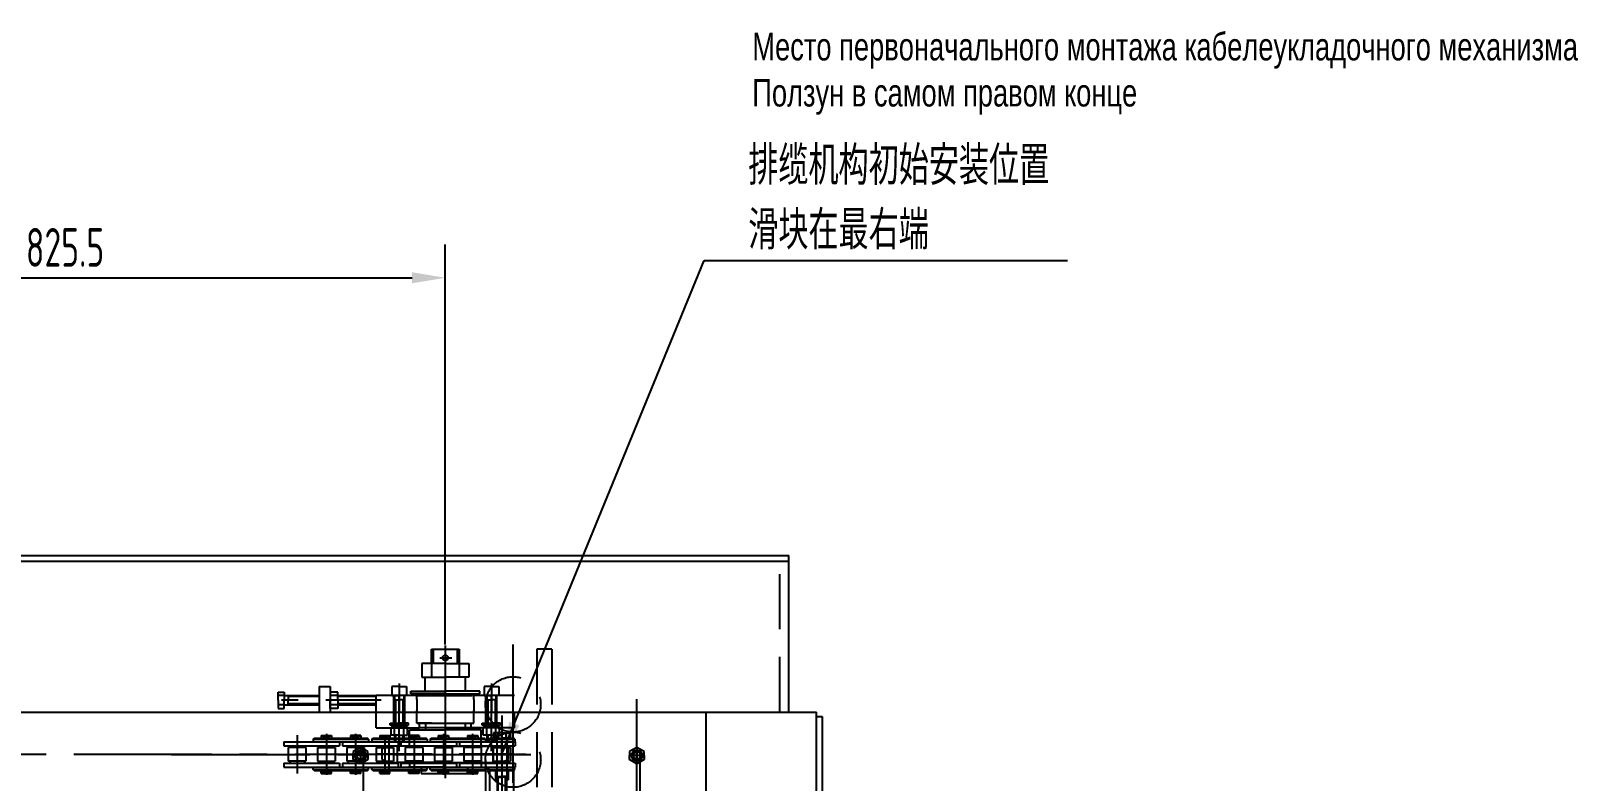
# Model space of a CAD drawing. Header units: millimetres. Extents: x 0 to 10092, y -1 to 7128.
# Drawn here: x 4886 to 6565, y 2408 to 3222 of the extents above; entities that cross this region are included whole.
import ezdxf
from ezdxf.enums import TextEntityAlignment as Align

# ---------------------------------------------------------------- set-up
doc = ezdxf.new("R2010")
doc.units = ezdxf.units.MM
doc.header["$LTSCALE"] = 120
for name, pattern in [('F', [0.75, 0.5, -0.25]), ('G', [2, 1.25, -0.25, 0.25, -0.25]), ('K', [2.5, 1.25, -0.25, 0.25, -0.25, 0.25, -0.25])]:
    doc.linetypes.add(name, pattern=pattern)
for name, color, linetype in [('01', 7, 'Continuous'), ('02', 1, 'Continuous'), ('04', 2, 'F'), ('05', 4, 'G'), ('07', 6, 'K'), ('08', 1, 'Continuous')]:
    doc.layers.add(name, color=color, linetype=linetype)
doc.styles.get("Standard").update_dxf_attribs({"font": 'isocp', "width": 0.707, "bigfont": 'intecad.shx'})
doc.dimstyles.new('INTE', dxfattribs={"dimscale": 12, "dimtxt": 3.5, "dimasz": 3, "dimexe": 3, "dimexo": 0, "dimgap": 1, "dimtad": 1, "dimdec": 3, "dimdsep": 46, "dimtxsty": 'Standard', "dimcen": 0, "dimclrd": 1, "dimclre": 1, "dimclrt": 3, "dimaunit": 1, "dimadec": 0, "dimazin": 0, "dimtfac": 1, "dimtdec": 3, "dimtmove": 0, "dimatfit": 0, "dimfxl": 3, "dimarcsym": 0})

# ---------------------------------------------------------------- blocks, each defined once
blk = doc.blocks.new('rterter')
at = {"layer": '05', "color": 4, "linetype": 'G'}
for p, q in [((3621.7, 2258.1), (3621.7, 2216.5)), ((3653.5, 2259.6), (3653.5, 2214.8)), ((3685.2, 2259.6), (3685.2, 2214.8)), ((3717, 2258.1), (3717, 2216.5)), ((3748.7, 2258.1), (3748.7, 2216.5)), ((3748.7, 2258.1), (3748.7, 2216.5)), ((3780.5, 2259.6), (3780.5, 2214.8)), ((3812.2, 2259.6), (3812.2, 2214.8)), ((3844, 2259.6), (3844, 2214.8)), ((3485.5, 2237.1), (3890.5, 2237.1))]:
    blk.add_line(p, q, dxfattribs=at)
at = {"layer": '05'}
blk.add_line((3844, 2265.4), (3844, 2164.5), dxfattribs=at)
at = {"layer": '07', "color": 6, "linetype": 'K'}
for p, q in [((3607.4, 2250.9), (3667.8, 2250.9)), ((3607.4, 2250.9), (3607.4, 2246.6)), ((3639.3, 2253.6), (3640.3, 2254.6)), ((3639.3, 2253.6), (3639.3, 2250.9)), ((3639.3, 2253.6), (3699.3, 2253.6)), ((3639.3, 2250.9), (3699.3, 2250.9)), ((3640.3, 2254.6), (3698.3, 2254.6)), ((3647.9, 2257.6), (3659, 2257.6)), ((3647.9, 2257.6), (3647.9, 2254.6)), ((3659, 2257.6), (3659, 2254.6)), ((3667.8, 2250.9), (3667.8, 2246.6)), ((3670.9, 2250.9), (3670.9, 2246.6)), ((3670.9, 2250.9), (3731.3, 2250.9)), ((3679.7, 2257.6), (3679.7, 2254.6)), ((3690.8, 2257.6), (3679.7, 2257.6)), ((3690.8, 2257.6), (3690.8, 2254.6)), ((3699.3, 2253.6), (3698.3, 2254.6)), ((3699.3, 2253.6), (3699.3, 2250.9)), ((3702.8, 2253.6), (3703.8, 2254.6)), ((3702.8, 2253.6), (3762.8, 2253.6)), ((3702.8, 2253.6), (3702.8, 2250.9)), ((3702.8, 2250.9), (3762.8, 2250.9)), ((3703.8, 2254.6), (3761.8, 2254.6)), ((3711.4, 2257.6), (3711.4, 2254.6)), ((3711.4, 2257.6), (3722.5, 2257.6)), ((3722.5, 2257.6), (3722.5, 2254.6)), ((3731.3, 2250.9), (3731.3, 2246.6)), ((3734.4, 2250.9), (3794.8, 2250.9)), ((3734.4, 2250.9), (3734.4, 2246.6)), ((3754.3, 2257.6), (3743.2, 2257.6)), ((3743.2, 2257.6), (3743.2, 2254.6)), ((3754.3, 2257.6), (3754.3, 2254.6)), ((3762.8, 2253.6), (3761.8, 2254.6)), ((3762.8, 2253.6), (3762.8, 2250.9)), ((3766.3, 2253.6), (3767.3, 2254.6)), ((3766.3, 2253.6), (3826.3, 2253.6)), ((3766.3, 2253.6), (3766.3, 2250.9)), ((3766.3, 2250.9), (3826.3, 2250.9)), ((3767.3, 2254.6), (3825.3, 2254.6)), ((3774.9, 2257.6), (3774.9, 2254.6)), ((3774.9, 2257.6), (3786, 2257.6)), ((3786, 2257.6), (3786, 2254.6)), ((3794.8, 2250.9), (3794.8, 2246.6)), ((3797.9, 2250.9), (3858.3, 2250.9)), ((3797.9, 2250.9), (3797.9, 2246.6)), ((3806.7, 2257.6), (3817.8, 2257.6)), ((3806.7, 2257.6), (3806.7, 2254.6)), ((3817.8, 2257.6), (3817.8, 2254.6)), ((3826.3, 2253.6), (3825.3, 2254.6)), ((3826.3, 2253.6), (3826.3, 2250.9)), ((3829.8, 2253.6), (3830.8, 2254.6)), ((3829.8, 2253.6), (3858.1, 2253.6)), ((3829.8, 2253.6), (3829.8, 2250.9)), ((3829.8, 2250.9), (3858.3, 2250.9)), ((3830.8, 2254.6), (3857.1, 2254.6)), ((3844, 2260.6), (3835.1, 2260.6)), ((3835.1, 2260.6), (3835.1, 2254.6)), ((3835.1, 2254.6), (3844, 2254.6)), ((3838.5, 2254.6), (3838.5, 2213.1)), ((3839.6, 2260.6), (3839.6, 2254.6)), ((3844, 2260.6), (3852.9, 2260.6)), ((3852.9, 2254.6), (3844, 2254.6)), ((3848.4, 2260.6), (3848.4, 2254.6)), ((3849.5, 2254.6), (3849.5, 2213.1)), ((3852.9, 2260.6), (3852.9, 2254.6)), ((3858.1, 2253.6), (3857.1, 2254.6)), ((3858.1, 2253.6), (3858.1, 2250.9)), ((3858.3, 2250.9), (3858.3, 2246.6)), ((3607.4, 2246.6), (3667.8, 2246.6)), ((3612.2, 2244.6), (3612.2, 2229.7)), ((3631.2, 2244.6), (3612.2, 2244.6)), ((3613.7, 2246.6), (3613.7, 2244.6)), ((3629.7, 2246.6), (3629.7, 2244.6)), ((3631.2, 2244.6), (3631.2, 2229.7)), ((3643.9, 2244.6), (3663, 2244.6)), ((3643.9, 2244.6), (3643.9, 2229.7)), ((3645.4, 2246.6), (3645.4, 2244.6)), ((3661.5, 2246.6), (3661.5, 2244.6)), ((3663, 2244.6), (3663, 2229.7)), ((3670.9, 2246.6), (3731.3, 2246.6)), ((3694.7, 2244.6), (3675.7, 2244.6)), ((3675.7, 2244.6), (3675.7, 2229.7)), ((3677.2, 2246.6), (3677.2, 2244.6)), ((3693.2, 2246.6), (3693.2, 2244.6)), ((3694.7, 2244.6), (3694.7, 2229.7)), ((3707.4, 2244.6), (3707.4, 2229.7)), ((3707.4, 2244.6), (3726.5, 2244.6)), ((3708.9, 2246.6), (3708.9, 2244.6)), ((3725, 2246.6), (3725, 2244.6)), ((3726.5, 2244.6), (3726.5, 2229.7)), ((3734.4, 2246.6), (3794.8, 2246.6)), ((3758.2, 2244.6), (3739.2, 2244.6)), ((3739.2, 2244.6), (3739.2, 2229.7)), ((3740.7, 2246.6), (3740.7, 2244.6)), ((3756.7, 2246.6), (3756.7, 2244.6)), ((3758.2, 2244.6), (3758.2, 2229.7)), ((3770.9, 2244.6), (3770.9, 2229.7)), ((3770.9, 2244.6), (3790, 2244.6)), ((3772.4, 2246.6), (3772.4, 2244.6)), ((3788.5, 2246.6), (3788.5, 2244.6)), ((3790, 2244.6), (3790, 2229.7)), ((3797.9, 2246.6), (3858.3, 2246.6)), ((3802.7, 2244.6), (3802.7, 2229.7)), ((3821.7, 2244.6), (3802.7, 2244.6)), ((3804.2, 2246.6), (3804.2, 2244.6)), ((3820.2, 2246.6), (3820.2, 2244.6)), ((3821.7, 2244.6), (3821.7, 2229.7)), ((3834.4, 2244.6), (3853.5, 2244.6)), ((3834.4, 2244.6), (3834.4, 2229.7)), ((3835.9, 2246.6), (3835.9, 2244.6)), ((3852, 2246.6), (3852, 2244.6)), ((3853.5, 2244.6), (3853.5, 2229.7)), ((3607.4, 2227.7), (3667.8, 2227.7)), ((3607.4, 2227.7), (3607.4, 2223.4)), ((3607.4, 2223.4), (3667.8, 2223.4)), ((3631.2, 2229.7), (3612.2, 2229.7)), ((3613.7, 2229.7), (3613.7, 2227.7)), ((3629.7, 2229.7), (3629.7, 2227.7)), ((3639.3, 2220.6), (3639.3, 2223.4)), ((3640.3, 2219.6), (3639.3, 2220.6)), ((3639.3, 2220.6), (3699.3, 2220.6)), ((3640.3, 2219.6), (3698.3, 2219.6)), ((3643.9, 2229.7), (3663, 2229.7)), ((3645.4, 2229.7), (3645.4, 2227.7)), ((3647.9, 2216.6), (3647.9, 2219.6)), ((3647.9, 2216.6), (3659, 2216.6)), ((3659, 2216.6), (3659, 2219.6)), ((3661.5, 2229.7), (3661.5, 2227.7)), ((3667.8, 2227.7), (3667.8, 2223.4)), ((3667.8, 2223.4), (3670.9, 2223.4)), ((3670.9, 2227.7), (3731.3, 2227.7)), ((3670.9, 2227.7), (3670.9, 2223.4)), ((3670.9, 2223.4), (3731.3, 2223.4)), ((3694.7, 2229.7), (3675.7, 2229.7)), ((3677.2, 2229.7), (3677.2, 2227.7)), ((3679.7, 2216.6), (3679.7, 2219.6)), ((3690.8, 2216.6), (3679.7, 2216.6)), ((3690.8, 2216.6), (3690.8, 2219.6)), ((3693.2, 2229.7), (3693.2, 2227.7)), ((3698.3, 2219.6), (3699.3, 2220.6)), ((3699.3, 2220.6), (3699.3, 2223.4)), ((3702.8, 2220.6), (3702.8, 2223.4)), ((3702.8, 2220.6), (3762.8, 2220.6)), ((3703.8, 2219.6), (3702.8, 2220.6)), ((3703.8, 2219.6), (3761.8, 2219.6)), ((3707.4, 2229.7), (3726.5, 2229.7)), ((3708.9, 2229.7), (3708.9, 2227.7)), ((3711.4, 2216.6), (3711.4, 2219.6)), ((3711.4, 2216.6), (3722.5, 2216.6)), ((3722.5, 2216.6), (3722.5, 2219.6)), ((3725, 2229.7), (3725, 2227.7)), ((3731.3, 2227.7), (3731.3, 2223.4)), ((3731.3, 2223.4), (3734.4, 2223.4)), ((3734.4, 2227.7), (3794.8, 2227.7)), ((3734.4, 2227.7), (3734.4, 2223.4)), ((3734.4, 2223.4), (3794.8, 2223.4)), ((3758.2, 2229.7), (3739.2, 2229.7)), ((3740.7, 2229.7), (3740.7, 2227.7)), ((3743.2, 2216.6), (3743.2, 2219.6)), ((3754.3, 2216.6), (3743.2, 2216.6)), ((3754.3, 2216.6), (3754.3, 2219.6)), ((3756.7, 2229.7), (3756.7, 2227.7)), ((3761.8, 2219.6), (3762.8, 2220.6)), ((3762.8, 2220.6), (3762.8, 2223.4)), ((3766.3, 2220.6), (3766.3, 2223.4)), ((3766.3, 2220.6), (3826.3, 2220.6)), ((3767.3, 2219.6), (3766.3, 2220.6)), ((3767.3, 2219.6), (3825.3, 2219.6)), ((3770.9, 2229.7), (3790, 2229.7)), ((3772.4, 2229.7), (3772.4, 2227.7)), ((3774.9, 2216.6), (3774.9, 2219.6)), ((3774.9, 2216.6), (3786, 2216.6)), ((3786, 2216.6), (3786, 2219.6)), ((3788.5, 2229.7), (3788.5, 2227.7)), ((3794.8, 2227.7), (3794.8, 2223.4)), ((3794.8, 2223.4), (3797.9, 2223.4)), ((3797.9, 2227.7), (3858.3, 2227.7)), ((3797.9, 2227.7), (3797.9, 2223.4)), ((3797.9, 2223.4), (3858.3, 2223.4)), ((3821.7, 2229.7), (3802.7, 2229.7)), ((3804.2, 2229.7), (3804.2, 2227.7)), ((3806.7, 2216.6), (3806.7, 2219.6)), ((3806.7, 2216.6), (3817.8, 2216.6)), ((3817.8, 2216.6), (3817.8, 2219.6)), ((3820.2, 2229.7), (3820.2, 2227.7)), ((3825.3, 2219.6), (3826.3, 2220.6)), ((3826.3, 2220.6), (3826.3, 2223.4)), ((3829.8, 2220.6), (3829.8, 2223.4)), ((3829.8, 2220.6), (3858.1, 2220.6)), ((3830.8, 2219.6), (3829.8, 2220.6)), ((3830.8, 2219.6), (3857.1, 2219.6)), ((3830.8, 2171.6), (3830.8, 2219.6)), ((3834.4, 2229.7), (3853.5, 2229.7)), ((3835.9, 2229.7), (3835.9, 2227.7)), ((3837, 2219.6), (3837, 2209.6)), ((3851, 2219.6), (3851, 2209.6)), ((3852, 2229.7), (3852, 2227.7)), ((3857.1, 2219.6), (3858.1, 2220.6)), ((3857.1, 2171.6), (3857.1, 2219.6)), ((3858.1, 2220.6), (3858.1, 2223.4)), ((3858.3, 2227.7), (3858.3, 2223.4)), ((3837, 2209.6), (3839, 2209.6)), ((3838.5, 2213.1), (3844, 2213.1)), ((3838.5, 2213.1), (3839, 2212.6)), ((3839, 2212.6), (3839, 2177.6)), ((3839, 2212.6), (3844, 2212.6)), ((3840, 2177.6), (3840, 2212.6)), ((3849.5, 2213.1), (3844, 2213.1)), ((3849, 2212.6), (3844, 2212.6)), ((3848, 2177.6), (3848, 2212.6)), ((3849.5, 2213.1), (3849, 2212.6)), ((3849, 2212.6), (3849, 2177.6)), ((3849, 2209.6), (3851, 2209.6)), ((3830.8, 2171.6), (3857.1, 2171.6)), ((3839, 2178.6), (3839, 2171.6)), ((3839, 2177.6), (3844, 2177.6)), ((3840, 2178.6), (3840, 2171.6)), ((3840.5, 2177.6), (3840.5, 2175.6)), ((3840.5, 2175.6), (3844, 2175.6)), ((3849, 2177.6), (3844, 2177.6)), ((3847.5, 2175.6), (3844, 2175.6)), ((3847.5, 2177.6), (3847.5, 2175.6)), ((3848, 2178.6), (3848, 2171.6)), ((3849, 2178.6), (3849, 2171.6))]:
    blk.add_line(p, q, dxfattribs=at)
for centre, start, end in [((3653.5, 2274.6), 251.8138, 287.9996), ((3685.2, 2274.6), 252.0004, 288.1862), ((3717, 2274.6), 251.8138, 287.9996), ((3748.7, 2274.6), 252.0004, 288.1862), ((3780.5, 2274.6), 251.8138, 287.9996), ((3812.2, 2274.6), 251.8138, 287.9996), ((3653.5, 2199.6), 72.0004, 108.1862), ((3685.2, 2199.6), 71.8138, 107.9996), ((3717, 2199.6), 72.0004, 108.1862), ((3748.7, 2199.6), 71.8138, 107.9996), ((3780.5, 2199.6), 72.0004, 108.1862), ((3812.2, 2199.6), 72.0004, 108.1862)]:
    blk.add_arc(centre, 17.9, start, end, dxfattribs=at)
blk = doc.blocks.new('*U59')
at = {"layer": '01'}
for p, q in [((0, 8.9), (-8, 4.3)), ((-8, 4.3), (-8, 0)), ((-8, -4.3), (-8, 0)), ((8, 4.3), (0, 8.9)), ((8, 0), (8, 4.3)), ((0, -8.9), (-8, -4.3)), ((8, -4.3), (0, -8.9)), ((8, 0), (8, -4.3))]:
    blk.add_line(p, q, dxfattribs=at)
blk.add_circle((0, 0), 4, dxfattribs=at)
at = {"layer": '02'}
blk.add_arc((0, 0), 5, 265.8682, 183.1341, dxfattribs=at)
at = {"layer": '05'}
for p, q in [((8.6, 0), (-8.8, 0)), ((0, 9.4), (0, -9.4))]:
    blk.add_line(p, q, dxfattribs=at)
blk = doc.blocks.new('*D112')
at = {"layer": '08', "color": 1, "lineweight": -2}
for p, q in [((4510.3, 2596.2), (4510.3, 2990.4)), ((5335.8, 2556.5), (5335.8, 2990.4)), ((4546.3, 2954.4), (5299.8, 2954.4))]:
    blk.add_line(p, q, dxfattribs=at)
at = {"layer": '08', "color": 1}
for points in [[(4546.3, 2960.4), (4546.3, 2948.4), (4510.3, 2954.4)], [(5299.8, 2960.4), (5299.8, 2948.4), (5335.8, 2954.4)]]:
    blk.add_solid(points, dxfattribs=at)
at = {"layer": 'Defpoints', "color": 0}
for p in [(5335.8, 2954.4), (4510.3, 2596.2), (5335.8, 2556.5)]:
    blk.add_point(p, dxfattribs=at)
at = {"layer": '08', "color": 3, "insert": (4923.1, 2987.4), "char_height": 42, "attachment_point": 5}
blk.add_mtext('825.5', dxfattribs=at)

msp = doc.modelspace()

# ---------------------------------------------------------------- linework, layer by layer
at = {"layer": '01', "color": 7, "linetype": 'Continuous'}
for p, q in [((1533.8418, 2652.9099), (5708.8418, 2652.9099)), ((1533.8418, 2646.9099), (5708.8418, 2646.9099)), ((1503.8418, 2482.9099), (5738.8418, 2482.9099)), ((5618.8418, 2232.9099), (5618.8418, 2482.9099))]:
    msp.add_line(p, q, dxfattribs=at)
at = {"layer": '01'}
for p, q in [((5708.8418, 2482.9099), (5708.8418, 2652.9099)), ((5738.8418, 2282.9099), (5738.8418, 2482.9099)), ((5738.8418, 2478.1655), (5744.8418, 2478.1655)), ((5744.8418, 2478.1655), (5744.8418, 2288.1655))]:
    msp.add_line(p, q, dxfattribs=at)
msp.add_circle((5543.8418, 2435.9099), 6, dxfattribs=at)
at = {"layer": '04', "color": 2, "linetype": 'F'}
for p, q in [((5698.8418, 2482.9099), (5698.8418, 2646.9099)), ((5335.8418, 2555.4577), (5335.8418, 2411.2002)), ((5335.8418, 2535.9112), (5310.4168, 2535.9112)), ((5310.4168, 2535.9112), (5310.4168, 2520.9112)), ((5320.8418, 2535.9112), (5320.8418, 2551.2812)), ((5320.8418, 2535.9112), (5320.8418, 2551.2812)), ((5320.8418, 2551.2812), (5350.8418, 2551.2812)), ((5320.8418, 2535.9112), (5320.8418, 2520.9112)), ((5322.8418, 2535.9112), (5322.8418, 2551.2812)), ((5329.9022, 2541.9112), (5342.9255, 2541.9112)), ((5335.8418, 2536.9628), (5335.8418, 2519.8595)), ((5335.8418, 2535.9112), (5361.2668, 2535.9112)), ((5348.8418, 2551.2812), (5348.8418, 2535.9112)), ((5350.8418, 2535.9112), (5350.8418, 2551.2812)), ((5350.8418, 2551.2812), (5350.8418, 2535.9112)), ((5350.8418, 2535.9112), (5350.8418, 2520.9112)), ((5361.2668, 2535.9112), (5361.2668, 2520.9112)), ((5451.3418, 2551.4099), (5435.3418, 2551.4099)), ((5435.3418, 2551.4099), (5435.3418, 2222.4099)), ((5451.3418, 2551.4099), (5451.3418, 2222.4099)), ((5310.4168, 2520.9112), (5335.8418, 2520.9112)), ((5313.8418, 2505.9127), (5313.8418, 2520.9112)), ((5335.8418, 2526.1874), (5335.8418, 2473.6534)), ((5361.2668, 2520.9112), (5335.8418, 2520.9112)), ((5357.8418, 2505.9127), (5357.8418, 2520.9112)), ((5154.4418, 2495.9099), (5154.4418, 2504.7949)), ((5154.4418, 2504.7949), (5160.8418, 2504.7949)), ((5160.8418, 2504.7949), (5160.8418, 2495.9099)), ((5198.8418, 2510.9099), (5198.8418, 2482.9099)), ((5198.8418, 2510.9099), (5210.8418, 2510.9099)), ((5210.8418, 2510.9099), (5210.8418, 2482.9099)), ((5210.8418, 2504.7949), (5210.8418, 2495.9099)), ((5219.2418, 2504.7949), (5210.8418, 2504.7949)), ((5219.2418, 2495.9099), (5219.2418, 2504.7949)), ((5277.8418, 2510.9099), (5277.8418, 2500.9099)), ((5285.8418, 2510.9099), (5277.8418, 2510.9099)), ((5285.8418, 2440.8089), (5285.8418, 2516.8914)), ((5285.8418, 2514.0624), (5285.8418, 2481.9677)), ((5285.8418, 2510.9099), (5293.8418, 2510.9099)), ((5293.8418, 2510.9099), (5293.8418, 2500.9099)), ((5298.5059, 2502.9127), (5298.5059, 2505.9127)), ((5298.5059, 2505.9127), (5335.8418, 2505.9127)), ((5335.8418, 2502.9127), (5298.5059, 2502.9127)), ((5305.5059, 2500.9099), (5305.5059, 2502.9127)), ((5373.1777, 2505.9127), (5335.8418, 2505.9127)), ((5335.8418, 2502.9127), (5373.1777, 2502.9127)), ((5366.1777, 2500.9099), (5366.1777, 2502.9127)), ((5373.1777, 2502.9127), (5373.1777, 2505.9127)), ((5377.8418, 2510.9099), (5377.8418, 2500.9099)), ((5385.8418, 2510.9099), (5377.8418, 2510.9099)), ((5385.8418, 2440.8089), (5385.8418, 2516.8914)), ((5385.8418, 2514.0624), (5385.8418, 2481.9677)), ((5385.8418, 2510.9099), (5393.8418, 2510.9099)), ((5393.8418, 2510.9099), (5393.8418, 2500.9099)), ((5160.8418, 2500.9099), (5154.4418, 2500.9099)), ((5154.4418, 2495.9099), (5154.4418, 2487.0249)), ((5160.8418, 2490.9099), (5154.4418, 2490.9099)), ((5154.4418, 2487.0249), (5160.8418, 2487.0249)), ((5266.12, 2495.9099), (5158.1276, 2495.9099)), ((5160.8418, 2500.9099), (5198.8418, 2500.9099)), ((5160.8418, 2487.0249), (5160.8418, 2495.9099)), ((5160.8418, 2490.9099), (5198.8418, 2490.9099)), ((5165.3418, 2500.9099), (5165.3418, 2495.9099)), ((5198.8418, 2499.9099), (5165.3418, 2499.9099)), ((5165.3418, 2490.9099), (5165.3418, 2495.9099)), ((5198.8418, 2491.9099), (5165.3418, 2491.9099)), ((5220.2935, 2495.9099), (5209.7901, 2495.9099)), ((5219.2418, 2500.9099), (5210.8418, 2500.9099)), ((5210.8418, 2487.0249), (5210.8418, 2495.9099)), ((5219.2418, 2490.9099), (5210.8418, 2490.9099)), ((5219.2418, 2487.0249), (5210.8418, 2487.0249)), ((5219.2418, 2500.9099), (5260.8418, 2500.9099)), ((5260.8418, 2499.9099), (5219.2418, 2499.9099)), ((5219.2418, 2495.9099), (5219.2418, 2487.0249)), ((5260.8418, 2491.9099), (5219.2418, 2491.9099)), ((5219.2418, 2490.9099), (5260.8418, 2490.9099)), ((5304.8418, 2500.9099), (5260.8418, 2500.9099)), ((5260.8418, 2482.9099), (5260.8418, 2500.9099)), ((5260.8418, 2483.4099), (5260.8418, 2500.9099)), ((5277.8418, 2500.9099), (5285.8418, 2500.9099)), ((5279.8418, 2470.9099), (5279.8418, 2500.9099)), ((5280.8418, 2500.9099), (5280.8418, 2470.9099)), ((5280.8418, 2496.4099), (5285.8418, 2496.4099)), ((5281.8418, 2496.4099), (5281.8418, 2470.9099)), ((5293.8418, 2500.9099), (5285.8418, 2500.9099)), ((5290.8418, 2496.4099), (5285.8418, 2496.4099)), ((5289.8418, 2496.4099), (5289.8418, 2470.9099)), ((5290.8418, 2500.9099), (5290.8418, 2470.9099)), ((5291.8418, 2470.9099), (5291.8418, 2500.9099)), ((5304.8418, 2496.8083), (5304.8418, 2500.9099)), ((5304.8418, 2500.9099), (5366.8418, 2500.9099)), ((5304.8418, 2496.9083), (5304.8418, 2482.9083)), ((5304.8418, 2495.9083), (5304.8418, 2484.9083)), ((5305.5059, 2500.9099), (5305.5059, 2501.9127)), ((5366.1777, 2500.9099), (5366.1777, 2501.9127)), ((5410.8418, 2500.9099), (5366.8418, 2500.9099)), ((5366.8418, 2496.8083), (5366.8418, 2500.9099)), ((5366.8418, 2496.9083), (5366.8418, 2482.9083)), ((5366.8418, 2495.9083), (5366.8418, 2484.9083)), ((5377.8418, 2500.9099), (5385.8418, 2500.9099)), ((5379.8418, 2470.9099), (5379.8418, 2500.9099)), ((5380.8418, 2500.9099), (5380.8418, 2470.9099)), ((5380.8418, 2496.4099), (5385.8418, 2496.4099)), ((5381.8418, 2496.4099), (5381.8418, 2470.9099)), ((5393.8418, 2500.9099), (5385.8418, 2500.9099)), ((5390.8418, 2496.4099), (5385.8418, 2496.4099)), ((5389.8418, 2496.4099), (5389.8418, 2470.9099)), ((5390.8418, 2500.9099), (5390.8418, 2470.9099)), ((5391.8418, 2470.9099), (5391.8418, 2500.9099)), ((5198.8418, 2482.9099), (5210.8418, 2482.9099)), ((5260.8418, 2465.9099), (5260.8418, 2482.9099)), ((5275.8418, 2470.9099), (5285.8418, 2470.9099)), ((5275.8418, 2468.9099), (5275.8418, 2470.9099)), ((5285.8418, 2468.9099), (5275.8418, 2468.9099)), ((5278.1418, 2468.9099), (5285.8418, 2468.9099)), ((5278.1418, 2466.3099), (5278.1418, 2468.9099)), ((5285.8418, 2466.8578), (5285.8418, 2472.7215)), ((5285.8418, 2464.2132), (5285.8418, 2471.0056)), ((5295.8418, 2470.9099), (5285.8418, 2470.9099)), ((5285.8418, 2468.9099), (5295.8418, 2468.9099)), ((5293.5418, 2468.9099), (5285.8418, 2468.9099)), ((5293.5418, 2466.3099), (5293.5418, 2468.9099)), ((5295.8418, 2468.9099), (5295.8418, 2470.9099)), ((5304.8418, 2470.9083), (5304.8418, 2484.9083)), ((5304.8418, 2471.9083), (5304.8418, 2482.9083)), ((5320.8418, 2470.9083), (5304.8418, 2470.9083)), ((5305.8418, 2470.9083), (5307.7653, 2470.9083)), ((5307.7653, 2465.9099), (5307.7653, 2470.9083)), ((5307.7653, 2470.9083), (5365.8418, 2470.9083)), ((5314.3513, 2470.9083), (5314.3513, 2463.9099)), ((5335.8418, 2482.9083), (5335.8418, 2440.5763)), ((5350.8418, 2470.9083), (5366.8418, 2470.9083)), ((5357.3323, 2470.9083), (5357.3323, 2463.9099)), ((5363.9183, 2465.9099), (5363.9183, 2470.9083)), ((5366.8418, 2470.9083), (5366.8418, 2484.9083)), ((5366.8418, 2471.9083), (5366.8418, 2482.9083)), ((5375.8418, 2470.9099), (5385.8418, 2470.9099)), ((5375.8418, 2468.9099), (5375.8418, 2470.9099)), ((5385.8418, 2468.9099), (5375.8418, 2468.9099)), ((5378.1418, 2468.9099), (5385.8418, 2468.9099)), ((5378.1418, 2466.3099), (5378.1418, 2468.9099)), ((5385.8418, 2466.8578), (5385.8418, 2472.7215)), ((5385.8418, 2464.2132), (5385.8418, 2471.0056)), ((5395.8418, 2470.9099), (5385.8418, 2470.9099)), ((5385.8418, 2468.9099), (5395.8418, 2468.9099)), ((5393.5418, 2468.9099), (5385.8418, 2468.9099)), ((5393.5418, 2466.3099), (5393.5418, 2468.9099)), ((5395.8418, 2468.9099), (5395.8418, 2470.9099)), ((5410.8418, 2465.9099), (5410.8418, 2483.4099)), ((5260.8418, 2465.9099), (5307.7653, 2465.9099)), ((5274.5055, 2454.0388), (5274.5055, 2419.9362)), ((5276.9568, 2466.3099), (5293.5418, 2466.3099)), ((5276.9568, 2466.3099), (5285.8418, 2466.3099)), ((5276.9568, 2457.9099), (5276.9568, 2466.3099)), ((5285.8418, 2457.9099), (5276.9568, 2457.9099)), ((5285.8418, 2466.3099), (5278.1418, 2466.3099)), ((5280.8418, 2457.9099), (5280.8418, 2466.3099)), ((5280.8418, 2457.9099), (5280.8418, 2450.9099)), ((5281.8418, 2457.9099), (5281.8418, 2450.9099)), ((5285.8418, 2456.8582), (5285.8418, 2467.3616)), ((5294.7268, 2466.3099), (5285.8418, 2466.3099)), ((5285.8418, 2457.9099), (5294.7268, 2457.9099)), ((5289.8418, 2457.9099), (5289.8418, 2450.9099)), ((5290.8418, 2457.9099), (5290.8418, 2466.3099)), ((5290.8418, 2457.9099), (5290.8418, 2450.9099)), ((5294.7268, 2457.9099), (5294.7268, 2466.3099)), ((5296.8817, 2447.5225), (5296.8817, 2463.9099)), ((5296.8817, 2463.9099), (5335.8418, 2463.9099)), ((5363.9183, 2465.9099), (5307.7653, 2465.9099)), ((5318.3418, 2463.9099), (5320.8418, 2463.9099)), ((5318.3418, 2463.9099), (5320.8418, 2463.9099)), ((5374.8018, 2463.9099), (5335.8418, 2463.9099)), ((5353.3418, 2463.9099), (5350.8418, 2463.9099)), ((5410.8418, 2465.9099), (5363.9183, 2465.9099)), ((5374.8018, 2447.5225), (5374.8018, 2463.9099)), ((5374.8018, 2447.5225), (5374.8018, 2463.9099)), ((5376.9568, 2466.3099), (5385.8418, 2466.3099)), ((5376.9568, 2457.9099), (5376.9568, 2466.3099)), ((5385.8418, 2457.9099), (5376.9568, 2457.9099)), ((5394.7268, 2466.3099), (5378.1418, 2466.3099)), ((5380.8418, 2457.9099), (5380.8418, 2466.3099)), ((5380.8418, 2457.9099), (5380.8418, 2450.9099)), ((5381.8418, 2457.9099), (5381.8418, 2450.9099)), ((5385.8418, 2456.8582), (5385.8418, 2467.3616)), ((5385.8418, 2466.3099), (5393.5418, 2466.3099)), ((5394.7268, 2466.3099), (5385.8418, 2466.3099)), ((5385.8418, 2457.9099), (5394.7268, 2457.9099)), ((5389.8418, 2457.9099), (5389.8418, 2450.9099)), ((5390.8418, 2457.9099), (5390.8418, 2466.3099)), ((5390.8418, 2457.9099), (5390.8418, 2450.9099)), ((5394.7268, 2457.9099), (5394.7268, 2466.3099)), ((5397.1781, 2426.4945), (5397.1781, 2453.1872)), ((5410.8311, 2437.275), (5260.7884, 2437.275)), ((5267.3418, 2431.7599), (5267.3418, 2443.0599)), ((5280.8418, 2450.9099), (5285.8418, 2450.9099)), ((5335.8418, 2446.2525), (5283.2168, 2446.2525)), ((5284.0305, 2428.2975), (5284.0305, 2446.2525)), ((5290.8418, 2450.9099), (5285.8418, 2450.9099)), ((5335.8418, 2446.2525), (5388.4668, 2446.2525)), ((5380.8418, 2450.9099), (5385.8418, 2450.9099)), ((5390.8418, 2450.9099), (5385.8418, 2450.9099)), ((5387.6531, 2428.2975), (5387.6531, 2446.2525)), ((5404.3418, 2431.7599), (5404.3418, 2443.0599)), ((5335.8418, 2428.2975), (5283.2168, 2428.2975)), ((5296.8817, 2427.0275), (5296.8817, 2423.2975)), ((5335.8418, 2423.2975), (5296.8817, 2423.2975)), ((5309.5293, 2423.2975), (5309.5293, 2416.285)), ((5335.8418, 2428.2975), (5388.4668, 2428.2975)), ((5335.8418, 2423.2975), (5374.8018, 2423.2975)), ((5360.2264, 2416.285), (5360.2264, 2423.2975)), ((5374.8018, 2427.0275), (5374.8018, 2423.2975)), ((5374.8018, 2427.0275), (5374.8018, 2423.2975)), ((5309.5293, 2416.285), (5360.2264, 2416.285))]:
    msp.add_line(p, q, dxfattribs=at)
for centre, radius in [((5335.8418, 2541.9112), 3), ((5243.8418, 2435.9099), 6)]:
    msp.add_circle(centre, radius, dxfattribs=at)
for centre, radius, start, end in [((5305.8418, 2471.9083), 1, 180, 270), ((5365.8418, 2471.9083), 1, 270, 0), ((5282.641, 2408.0504), 38.2065, 89.1366244, 113.6054047), ((5295.6117, 2447.5225), 1.27, 270, 0), ((5376.0718, 2447.5225), 1.27, 180, 270), ((5389.064, 2408.1572), 38.1, 66.3598745, 90.8982045), ((5283.2115, 2466.3975), 38.1, 245.3844261, 270.0079493), ((5295.6117, 2427.0275), 1.27, 0, 90), ((5376.0718, 2427.0275), 1.27, 90, 180), ((5388.4721, 2466.3975), 38.1, 269.9920503, 294.6155737)]:
    msp.add_arc(centre, radius, start, end, dxfattribs=at)
at = {"layer": '05', "color": 4, "linetype": 'G'}
for p, q in [((5409.1684, 2556.4615), (5409.1684, 2030.5089)), ((5543.8418, 2378.4288), (5543.8418, 2497.2245)), ((5397.1781, 2479.3883), (5397.1781, 1721.9626)), ((5247.1781, 2334.8632), (5247.1781, 2439.4398)), ((5547.1781, 2334.8632), (5547.1781, 2439.4398))]:
    msp.add_line(p, q, dxfattribs=at)
at = {"layer": '05'}
msp.add_line((1812.5029, 2437.2734), (5423.262, 2437.2734), dxfattribs=at)
at = {"layer": '05', "color": 4, "linetype": 'G'}
for centre in [(5409.3418, 2491.4099), (5409.3418, 2431.4099)]:
    msp.add_circle(centre, 30, dxfattribs=at)
at = {"layer": '07', "color": 6, "linetype": 'K'}
msp.add_line((5379.3418, 2431.4099), (5379.3418, 2027.2883), dxfattribs=at)

# ---------------------------------------------------------------- block references
at = {"layer": '01'}
for name, p in [('rterter', (1553.21, 199.9951)), ('*U59', (5543.8418, 2435.9099))]:
    msp.add_blockref(name, p, dxfattribs=at)
at = {"layer": '04', "color": 2, "linetype": 'F'}
msp.add_blockref('*U59', (5243.8418, 2435.9099), dxfattribs=at)

# ---------------------------------------------------------------- texts
at = {"layer": '01', "insert": (5669.0218, 3220.3046), "char_height": 30, "attachment_point": 1}
msp.add_mtext('{\\fArial|b0|i0|c204|p34;\\C3;Место первоначального монтажа кабелеукладочного механизма\\PПолзун в самом правом конце}', dxfattribs=at)
at = {"layer": '04', "color": 2, "linetype": 'F', "width": 0.605172}
msp.add_text('●', height=1.5, dxfattribs=at).set_placement((5333.0221, 2542.5008), (5333.9221, 2542.5008), align=Align.FIT)
at = {"layer": '05', "color": 3, "insert": (5664.6473, 2985.1495), "char_height": 42, "attachment_point": 7}
msp.add_mtext('排缆机构初始安装位置\\P滑块在最右端', dxfattribs=at)

# ---------------------------------------------------------------- dimensions: what is measured, and where the dimension line sits
at = {"layer": '08'}
dim = msp.add_linear_dim(base=(5335.8418, 2954.4384), p1=(4510.3418, 2596.1528), p2=(5335.8418, 2556.4615), dimstyle='INTE', dxfattribs=at)
dim.commit()
dim.dimension.update_dxf_attribs({"geometry": '*D112', "text_midpoint": (4923.0918, 2987.4425)})

# ---------------------------------------------------------------- leaders
at = {"layer": '02', "color": 1, "linetype": 'Continuous', "annotation_type": 0, "has_hookline": 1, "hookline_direction": 0, "text_width": 346.43}
msp.add_leader([(5397.1781, 2437.275), (5616.6473, 2973.1495), (5652.6473, 2973.1495)], dimstyle='INTE', dxfattribs=at)

doc.saveas('drawing.dxf')
